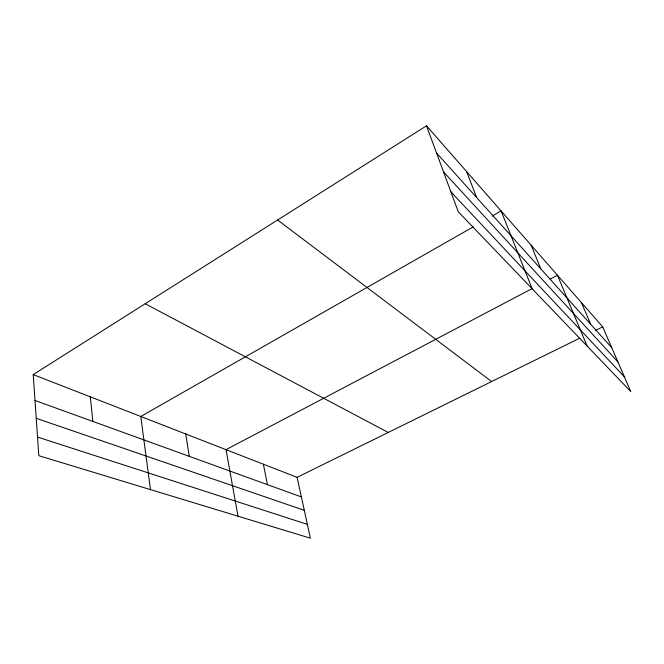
<?xml version="1.0" encoding="UTF-8"?>
<svg xmlns="http://www.w3.org/2000/svg" width="664" height="664" viewBox="0 0 664 664"><rect width="100%" height="100%" fill="white"/><g stroke="black" fill="none" stroke-linecap="round" stroke-linejoin="round"><path stroke-width="1" d="M33.2 374.596L297.09 477.333L310.395 538.189L38.827 455.695L33.2 374.596L426.512 125.811L602.704 326.871L630.8 391.594L458.235 211.733L426.512 125.811M473.249 226.864L140.785 416.477L150.471 489.609M492.14 216.091L501.129 210.961L532.188 288.807M532.055 288.632L226.017 449.661L238.002 516.202M550.207 279.079L557.469 275.261L587.175 346.118M297.09 477.333L579.738 338.175M595.351 330.489L602.704 326.871M37.533 437.07L307.374 524.361M36.229 418.295L304.311 510.342M34.993 400.475L301.381 496.938M145.208 303.747L388.241 432.463M277.602 220L491.651 381.551M450.881 191.813L624.384 376.828M443.51 171.851L617.902 361.888M436.547 153.002L611.718 347.646M581.432 302.601L590.694 324.281M531.142 245.207L540.845 268.895M466.618 171.578L476.627 197.54M263.359 464.202L267.459 484.662M185.737 433.982L189.265 456.342M90.304 396.823L92.844 421.424"/></g></svg>
